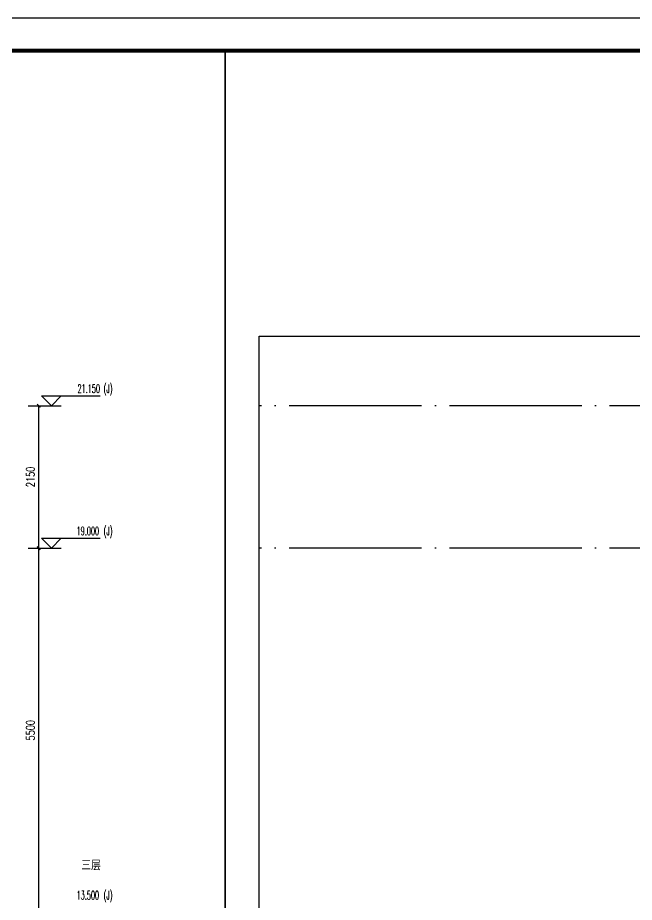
# Model space of a CAD drawing. Header units: millimetres. Extents: x 434053 to 1059003, y -2417481 to 936527.
# Drawn here: x 551617 to 560935, y -2238884 to -2225526 of the extents above; entities that cross this region are included whole.
import ezdxf

# ---------------------------------------------------------------- set-up
doc = ezdxf.new("R2010")
doc.units = ezdxf.units.MM
doc.header["$LTSCALE"] = 1000
doc.header["$MEASUREMENT"] = 0
doc.linetypes.add('DOTE', pattern=[2.42, 2, -0.2, 0.02, -0.2])
doc.layers.get('Defpoints').update_dxf_attribs({"color": 6})
for name, color, linetype in [('A-ANNO-TTLB', 7, 'Continuous'), ('AXIS', 3, 'Continuous'), ('DIM_ELEV', 3, 'Continuous'), ('DOTE', 16, 'DOTE'), ('PUB_DIM', 83, 'Continuous'), ('PUB_TEXT', 7, 'Continuous')]:
    doc.layers.add(name, color=color, linetype=linetype)
doc.styles.add('_TCH_DIM', font='SIMPLEX.shx', dxfattribs={"width": 0.8, "height": 3, "bigfont": 'GBCBIG.shx'})
doc.styles.add('_TCH_DIM_T3', font='SIMPLEX', dxfattribs={"width": 0.705882, "bigfont": 'GBCBIG'})
doc.styles.add('宋体', font='', dxfattribs={"width": 0.8})
doc.styles.get('宋体').set_extended_font_data('SimSun')
doc.dimstyles.new('_TCH_ARCH&&50', dxfattribs={"dimtxt": 127.5, "dimasz": 50, "dimexe": 125, "dimexo": 150, "dimgap": 61.25, "dimtad": 1, "dimdec": 0, "dimzin": 0, "dimdsep": 46, "dimtxsty": '_TCH_DIM_T3', "dimblk": 'ARCHTICK', "dimcen": 0.09, "dimclrt": 7, "dimazin": 2, "dimtfac": 1, "dimtdec": 0, "dimtix": 1, "dimtmove": 2, "dimatfit": 3, "dimfxl": 1, "dimtolj": 1, "dimtzin": 0, "dimarcsym": 0})

# ---------------------------------------------------------------- blocks, each defined once
blk = doc.blocks.new('asdfdfsdh')
at = {"layer": 'A-ANNO-TTLB'}
blk.add_lwpolyline([(0, 42050), (29700, 42050), (29700, 0), (0, 0)], close=True, dxfattribs=at)
at = {"layer": 'A-ANNO-TTLB', "const_width": 60}
blk.add_lwpolyline([(500, 40800), (500, 500), (29200, 500), (29200, 40800)], close=True, dxfattribs=at)
blk = doc.blocks.new('ASDFADFGAF')
blk.add_lwpolyline([(0, 28700), (12350, 28700), (12350, 0), (0, 0)], close=True)
blk = doc.blocks.new('_ArchTick')
at = {"color": 0, "linetype": 'ByBlock', "const_width": 0.4}
blk.add_lwpolyline([(-0.5, -0.5), (0.5, 0.5)], dxfattribs=at)
blk = doc.blocks.new('*D1000')
at = {"layer": 'Defpoints', "color": 0, "transparency": 16777216}
for p in [(551648, -2231386), (551935, -2231386), (551648, -2233536)]:
    blk.add_point(p, dxfattribs=at)
at = {"layer": 'PUB_DIM', "color": 0, "lineweight": -2, "transparency": 16777216}
for p, q in [((551798, -2231386), (552060, -2231386)), ((551935, -2233536), (551935, -2231386)), ((551798, -2233536), (552060, -2233536))]:
    blk.add_line(p, q, dxfattribs=at)
at = {"layer": 'PUB_DIM', "color": 0, "lineweight": -2, "transparency": 16777216, "xscale": 50, "yscale": 50, "zscale": 50}
for p, rotation in [((551935, -2231386), 90), ((551935, -2233536), 270)]:
    blk.add_blockref('_ArchTick', p, dxfattribs=dict(at, rotation=rotation))
at = {"layer": 'PUB_DIM', "color": 7, "transparency": 16777216, "insert": (551810, -2232461), "char_height": 127.5, "attachment_point": 5, "rotation": 90, "style": '_TCH_DIM_T3'}
blk.add_mtext('\\A1;2150', dxfattribs=at)
blk = doc.blocks.new('*D1001')
at = {"layer": 'Defpoints', "color": 0, "transparency": 16777216}
for p in [(551648, -2233536), (551935, -2233536), (551648, -2239036)]:
    blk.add_point(p, dxfattribs=at)
at = {"layer": 'PUB_DIM', "color": 0, "lineweight": -2, "transparency": 16777216}
for p, q in [((551798, -2233536), (552060, -2233536)), ((551935, -2239036), (551935, -2233536)), ((551798, -2239036), (552060, -2239036))]:
    blk.add_line(p, q, dxfattribs=at)
at = {"layer": 'PUB_DIM', "color": 0, "lineweight": -2, "transparency": 16777216, "xscale": 50, "yscale": 50, "zscale": 50}
for p, rotation in [((551935, -2233536), 90), ((551935, -2239036), 270)]:
    blk.add_blockref('_ArchTick', p, dxfattribs=dict(at, rotation=rotation))
at = {"layer": 'PUB_DIM', "color": 7, "transparency": 16777216, "insert": (551810, -2236286), "char_height": 127.5, "attachment_point": 5, "rotation": 90, "style": '_TCH_DIM_T3'}
blk.add_mtext('\\A1;5500', dxfattribs=at)

msp = doc.modelspace()

# ---------------------------------------------------------------- linework, layer by layer
at = {"layer": 'AXIS'}
msp.add_lwpolyline([(555263.7, -2230335.7), (564979.8, -2230335.7), (564979.8, -2253351.7), (555263.7, -2253351.7)], close=True, dxfattribs=at)
at = {"layer": 'DIM_ELEV'}
for p, q in [((552126.2, -2231385.7), (551976.2, -2231235.7)), ((551976.2, -2231235.7), (552865.7, -2231235.7)), ((552126.2, -2231385.7), (552276.2, -2231235.7)), ((551776.2, -2231385.7), (552276.2, -2231385.7)), ((552126.2, -2233535.7), (551976.2, -2233385.7)), ((551976.2, -2233385.7), (552865.7, -2233385.7)), ((552126.2, -2233535.7), (552276.2, -2233385.7)), ((551776.2, -2233535.7), (552276.2, -2233535.7))]:
    msp.add_line(p, q, dxfattribs=at)
at = {"layer": 'DOTE'}
for p, q in [((564979.8, -2231385.7), (555263.7, -2231385.7)), ((564979.8, -2233535.7), (555263.7, -2233535.7))]:
    msp.add_line(p, q, dxfattribs=at)

# ---------------------------------------------------------------- block references
at = {"rotation": 90}
msp.add_blockref('asdfdfsdh', (570850.9, -2255226.3), dxfattribs=at)
for p in [(542400.9, -2254726.3), (554750.9, -2254726.3)]:
    msp.add_blockref('ASDFADFGAF', p)

# ---------------------------------------------------------------- texts
at = {"layer": 'PUB_TEXT'}
for s, height, style, width, p in [('21.150', 127.5, '_TCH_DIM', 0.564706, (552521.6, -2231190.7)), ('(J)', 127.5, '_TCH_DIM', 0.564706, (552915.7, -2231190.7)), ('19.000', 127.5, '_TCH_DIM', 0.564706, (552507.9, -2233340.7)), ('(J)', 127.5, '_TCH_DIM', 0.564706, (552915.7, -2233340.7)), ('三层', 132.17, '宋体', 0.8, (552578.1, -2238385.7)), ('(J)', 127.5, '_TCH_DIM', 0.564706, (552915.7, -2238840.7)), ('13.500', 127.5, '_TCH_DIM', 0.564706, (552507.9, -2238840.7))]:
    msp.add_text(s, height=height, dxfattribs=dict(at, style=style, width=width)).set_placement(p)

# ---------------------------------------------------------------- dimensions: what is measured, and where the dimension line sits
at = {"layer": 'PUB_DIM'}
for p1, p2, picture, middle in [((551648.4, -2233535.7), (551648.4, -2231385.7), '*D1000', (551809.9, -2232460.7)), ((551648.4, -2239035.7), (551648.4, -2233535.7), '*D1001', (551809.9, -2236285.7))]:
    dim = msp.add_aligned_dim(p1=p1, p2=p2, distance=-286.5, dimstyle='_TCH_ARCH&&50', dxfattribs=at)
    dim.commit()
    dim.dimension.update_dxf_attribs({"geometry": picture, "text_midpoint": middle})

doc.saveas('drawing.dxf')
